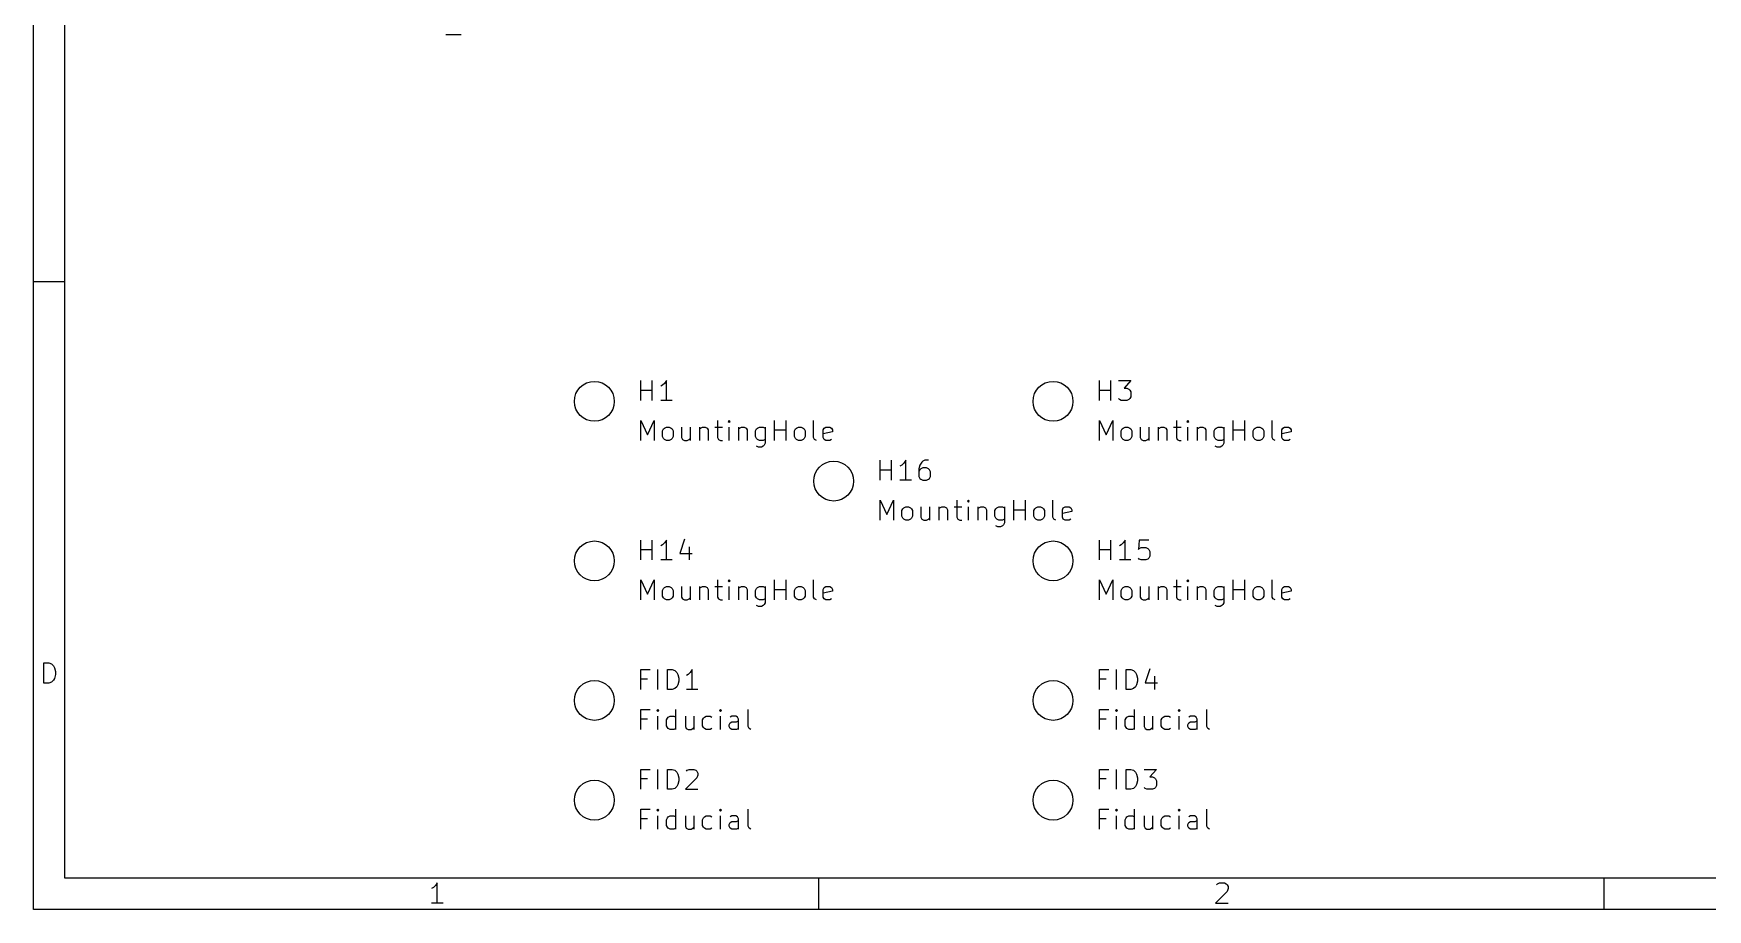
# Model space of a CAD drawing. Header units: millimetres. Extents: x 10 to 287, y -200 to -10.
# Drawn here: x 10 to 116.6, y -200 to -144.2 of the extents above; entities that cross this region are included whole.
import ezdxf

# ---------------------------------------------------------------- set-up
doc = ezdxf.new("R2010")
doc.units = ezdxf.units.MM
for name, color, linetype in [('GREENSIXTYFIVE', 129, 'CONTINUOUS'), ('RED', 14, 'CONTINUOUS'), ('YELLOWTHREE', 44, 'CONTINUOUS')]:
    doc.layers.add(name, color=color, linetype=linetype)

msp = doc.modelspace()

# ---------------------------------------------------------------- linework, layer by layer
at = {"layer": 'GREENSIXTYFIVE', "linetype": 'CONTINUOUS'}
for p, q in [((48.6735, -167.5842), (48.6735, -166.3142)), ((48.6735, -166.919), (49.3992, -166.919)), ((49.3992, -167.5842), (49.3992, -166.3142)), ((50.0645, -166.6166), (49.9436, -166.6771)), ((50.1855, -166.4957), (50.0645, -166.6166)), ((50.3064, -166.3142), (50.1855, -166.4957)), ((50.3064, -167.5842), (50.3064, -166.3142)), ((77.8835, -167.5842), (77.8835, -166.3142)), ((77.8835, -166.919), (78.6092, -166.919)), ((78.6092, -167.5842), (78.6092, -166.3142)), ((79.0931, -166.3142), (79.8793, -166.3142)), ((79.8793, -166.3142), (79.4559, -166.798)), ((79.4559, -166.798), (79.6374, -166.798)), ((79.6374, -166.798), (79.7583, -166.8585)), ((79.7583, -166.8585), (79.8188, -166.919)), ((79.8188, -166.919), (79.8793, -167.0399)), ((79.8793, -167.3423), (79.8188, -167.4633)), ((79.8793, -167.0399), (79.8793, -167.3423)), ((50.6693, -167.5842), (49.9436, -167.5842)), ((79.1536, -167.5238), (79.0931, -167.4633)), ((79.2745, -167.5842), (79.1536, -167.5238)), ((79.6374, -167.5842), (79.2745, -167.5842)), ((79.7583, -167.5238), (79.6374, -167.5842)), ((79.8188, -167.4633), (79.7583, -167.5238)), ((48.6735, -170.1242), (48.6735, -168.8542)), ((48.6735, -168.8542), (49.0969, -169.7614)), ((49.0969, -169.7614), (49.5202, -168.8542)), ((49.5202, -168.8542), (49.5202, -170.1242)), ((50.0645, -169.5195), (50.1249, -169.3985)), ((50.1249, -169.3985), (50.1854, -169.338)), ((50.1854, -169.338), (50.3064, -169.2776)), ((50.3064, -169.2776), (50.4878, -169.2776)), ((50.4878, -169.2776), (50.6087, -169.338)), ((50.6087, -169.338), (50.6692, -169.3985)), ((50.6692, -169.3985), (50.7297, -169.5195)), ((51.2739, -169.2776), (51.2739, -169.9428)), ((51.8182, -169.2776), (51.8182, -170.1242)), ((52.4229, -169.2776), (52.4229, -170.1242)), ((52.4229, -169.3985), (52.4834, -169.338)), ((52.4834, -169.338), (52.6044, -169.2776)), ((52.6044, -169.2776), (52.7858, -169.2776)), ((52.7858, -169.2776), (52.9067, -169.338)), ((52.9067, -169.338), (52.9672, -169.459)), ((52.9672, -169.459), (52.9672, -170.1242)), ((53.3905, -169.2776), (53.8743, -169.2776)), ((53.5719, -168.8542), (53.5719, -169.9428)), ((54.2976, -168.8542), (54.2372, -168.9147)), ((54.2372, -168.9147), (54.2976, -168.9752)), ((54.3581, -168.9147), (54.2976, -168.8542)), ((54.2976, -168.8542), (54.2976, -168.9752)), ((54.2976, -168.9752), (54.3581, -168.9147)), ((54.2976, -170.1242), (54.2976, -169.2776)), ((54.9024, -169.2776), (54.9024, -170.1242)), ((54.9024, -169.3985), (54.9629, -169.338)), ((54.9629, -169.338), (55.0839, -169.2776)), ((55.0839, -169.2776), (55.2653, -169.2776)), ((55.2653, -169.2776), (55.3862, -169.338)), ((55.3862, -169.338), (55.4467, -169.459)), ((55.4467, -169.459), (55.4467, -170.1242)), ((55.991, -169.5195), (56.0514, -169.3985)), ((56.0514, -169.3985), (56.1119, -169.338)), ((56.1119, -169.338), (56.2329, -169.2776)), ((56.2329, -169.2776), (56.4748, -169.2776)), ((56.4748, -169.2776), (56.5957, -169.338)), ((56.5957, -169.2776), (56.5957, -170.3057)), ((57.2004, -170.1242), (57.2004, -168.8542)), ((57.2004, -169.459), (57.9261, -169.459)), ((57.9261, -170.1242), (57.9261, -168.8542)), ((58.4705, -169.5195), (58.5309, -169.3985)), ((58.5309, -169.3985), (58.5914, -169.338)), ((58.5914, -169.338), (58.7124, -169.2776)), ((58.7124, -169.2776), (58.8938, -169.2776)), ((58.8938, -169.2776), (59.0147, -169.338)), ((59.0147, -169.338), (59.0752, -169.3985)), ((59.0752, -169.3985), (59.1357, -169.5195)), ((59.6799, -169.9428), (59.6799, -168.8542)), ((60.2847, -169.459), (60.3451, -169.338)), ((60.2847, -169.9428), (60.2847, -169.459)), ((60.3451, -169.338), (60.4661, -169.2776)), ((60.4661, -169.2776), (60.708, -169.2776)), ((60.708, -169.2776), (60.8289, -169.338)), ((60.8289, -169.338), (60.8894, -169.459)), ((60.8894, -169.459), (60.8894, -169.5799)), ((77.8835, -170.1242), (77.8835, -168.8542)), ((77.8835, -168.8542), (78.3069, -169.7614)), ((78.3069, -169.7614), (78.7302, -168.8542)), ((78.7302, -168.8542), (78.7302, -170.1242)), ((79.2745, -169.5195), (79.3349, -169.3985)), ((79.3349, -169.3985), (79.3954, -169.338)), ((79.3954, -169.338), (79.5164, -169.2776)), ((79.5164, -169.2776), (79.6978, -169.2776)), ((79.6978, -169.2776), (79.8187, -169.338)), ((79.8187, -169.338), (79.8792, -169.3985)), ((79.8792, -169.3985), (79.9397, -169.5195)), ((80.4839, -169.2776), (80.4839, -169.9428)), ((81.0282, -169.2776), (81.0282, -170.1242)), ((81.6329, -169.2776), (81.6329, -170.1242)), ((81.6329, -169.3985), (81.6934, -169.338)), ((81.6934, -169.338), (81.8144, -169.2776)), ((81.8144, -169.2776), (81.9958, -169.2776)), ((81.9958, -169.2776), (82.1167, -169.338)), ((82.1167, -169.338), (82.1772, -169.459)), ((82.1772, -169.459), (82.1772, -170.1242)), ((82.6005, -169.2776), (83.0843, -169.2776)), ((82.7819, -168.8542), (82.7819, -169.9428)), ((83.5076, -168.8542), (83.4472, -168.9147)), ((83.4472, -168.9147), (83.5076, -168.9752)), ((83.5681, -168.9147), (83.5076, -168.8542)), ((83.5076, -168.8542), (83.5076, -168.9752)), ((83.5076, -168.9752), (83.5681, -168.9147)), ((83.5076, -170.1242), (83.5076, -169.2776)), ((84.1124, -169.2776), (84.1124, -170.1242)), ((84.1124, -169.3985), (84.1729, -169.338)), ((84.1729, -169.338), (84.2939, -169.2776)), ((84.2939, -169.2776), (84.4753, -169.2776)), ((84.4753, -169.2776), (84.5962, -169.338)), ((84.5962, -169.338), (84.6567, -169.459)), ((84.6567, -169.459), (84.6567, -170.1242)), ((85.201, -169.5195), (85.2614, -169.3985)), ((85.2614, -169.3985), (85.3219, -169.338)), ((85.3219, -169.338), (85.4429, -169.2776)), ((85.4429, -169.2776), (85.6848, -169.2776)), ((85.6848, -169.2776), (85.8057, -169.338)), ((85.8057, -169.2776), (85.8057, -170.3057)), ((86.4104, -170.1242), (86.4104, -168.8542)), ((86.4104, -169.459), (87.1361, -169.459)), ((87.1361, -170.1242), (87.1361, -168.8542)), ((87.6805, -169.5195), (87.7409, -169.3985)), ((87.7409, -169.3985), (87.8014, -169.338)), ((87.8014, -169.338), (87.9224, -169.2776)), ((87.9224, -169.2776), (88.1038, -169.2776)), ((88.1038, -169.2776), (88.2247, -169.338)), ((88.2247, -169.338), (88.2852, -169.3985)), ((88.2852, -169.3985), (88.3457, -169.5195)), ((88.8899, -169.9428), (88.8899, -168.8542)), ((89.4947, -169.459), (89.5551, -169.338)), ((89.4947, -169.9428), (89.4947, -169.459)), ((89.5551, -169.338), (89.6761, -169.2776)), ((89.6761, -169.2776), (89.918, -169.2776)), ((89.918, -169.2776), (90.0389, -169.338)), ((90.0389, -169.338), (90.0994, -169.459)), ((90.0994, -169.459), (90.0994, -169.5799)), ((50.0645, -169.8823), (50.0645, -169.5195)), ((50.1249, -170.0033), (50.0645, -169.8823)), ((50.1854, -170.0638), (50.1249, -170.0033)), ((50.3064, -170.1242), (50.1854, -170.0638)), ((50.4878, -170.1242), (50.3064, -170.1242)), ((50.6087, -170.0638), (50.4878, -170.1242)), ((50.6692, -170.0033), (50.6087, -170.0638)), ((50.7297, -169.8823), (50.6692, -170.0033)), ((50.7297, -169.5195), (50.7297, -169.8823)), ((51.2739, -169.9428), (51.3344, -170.0638)), ((51.3344, -170.0638), (51.4554, -170.1242)), ((51.4554, -170.1242), (51.6368, -170.1242)), ((51.6368, -170.1242), (51.7577, -170.0638)), ((51.7577, -170.0638), (51.8182, -170.0033)), ((53.5719, -169.9428), (53.6324, -170.0638)), ((53.6324, -170.0638), (53.7534, -170.1242)), ((53.7534, -170.1242), (53.8743, -170.1242)), ((55.991, -169.8823), (55.991, -169.5195)), ((56.0514, -170.0033), (55.991, -169.8823)), ((56.1119, -170.0638), (56.0514, -170.0033)), ((56.1724, -170.5476), (56.0514, -170.4871)), ((56.2329, -170.1242), (56.1119, -170.0638)), ((56.3538, -170.5476), (56.1724, -170.5476)), ((56.4748, -170.1242), (56.2329, -170.1242)), ((56.4748, -170.4871), (56.3538, -170.5476)), ((56.5957, -170.0638), (56.4748, -170.1242)), ((56.5352, -170.4266), (56.4748, -170.4871)), ((56.5957, -170.3057), (56.5352, -170.4266)), ((58.4705, -169.8823), (58.4705, -169.5195)), ((58.5309, -170.0033), (58.4705, -169.8823)), ((58.5914, -170.0638), (58.5309, -170.0033)), ((58.7124, -170.1242), (58.5914, -170.0638)), ((58.8938, -170.1242), (58.7124, -170.1242)), ((59.0147, -170.0638), (58.8938, -170.1242)), ((59.0752, -170.0033), (59.0147, -170.0638)), ((59.1357, -169.8823), (59.0752, -170.0033)), ((59.1357, -169.5195), (59.1357, -169.8823)), ((59.7404, -170.0638), (59.6799, -169.9428)), ((59.8614, -170.1242), (59.7404, -170.0638)), ((60.8894, -169.5799), (60.2847, -169.7009)), ((60.3451, -170.0638), (60.2847, -169.9428)), ((60.4661, -170.1242), (60.3451, -170.0638)), ((60.708, -170.1242), (60.4661, -170.1242)), ((60.8289, -170.0638), (60.708, -170.1242)), ((79.2745, -169.8823), (79.2745, -169.5195)), ((79.3349, -170.0033), (79.2745, -169.8823)), ((79.3954, -170.0638), (79.3349, -170.0033)), ((79.5164, -170.1242), (79.3954, -170.0638)), ((79.6978, -170.1242), (79.5164, -170.1242)), ((79.8187, -170.0638), (79.6978, -170.1242)), ((79.8792, -170.0033), (79.8187, -170.0638)), ((79.9397, -169.8823), (79.8792, -170.0033)), ((79.9397, -169.5195), (79.9397, -169.8823)), ((80.4839, -169.9428), (80.5444, -170.0638)), ((80.5444, -170.0638), (80.6654, -170.1242)), ((80.6654, -170.1242), (80.8468, -170.1242)), ((80.8468, -170.1242), (80.9677, -170.0638)), ((80.9677, -170.0638), (81.0282, -170.0033)), ((82.7819, -169.9428), (82.8424, -170.0638)), ((82.8424, -170.0638), (82.9634, -170.1242)), ((82.9634, -170.1242), (83.0843, -170.1242)), ((85.201, -169.8823), (85.201, -169.5195)), ((85.2614, -170.0033), (85.201, -169.8823)), ((85.3219, -170.0638), (85.2614, -170.0033)), ((85.3824, -170.5476), (85.2614, -170.4871)), ((85.4429, -170.1242), (85.3219, -170.0638)), ((85.5638, -170.5476), (85.3824, -170.5476)), ((85.6848, -170.1242), (85.4429, -170.1242)), ((85.6848, -170.4871), (85.5638, -170.5476)), ((85.8057, -170.0638), (85.6848, -170.1242)), ((85.7452, -170.4266), (85.6848, -170.4871)), ((85.8057, -170.3057), (85.7452, -170.4266)), ((87.6805, -169.8823), (87.6805, -169.5195)), ((87.7409, -170.0033), (87.6805, -169.8823)), ((87.8014, -170.0638), (87.7409, -170.0033)), ((87.9224, -170.1242), (87.8014, -170.0638)), ((88.1038, -170.1242), (87.9224, -170.1242)), ((88.2247, -170.0638), (88.1038, -170.1242)), ((88.2852, -170.0033), (88.2247, -170.0638)), ((88.3457, -169.8823), (88.2852, -170.0033)), ((88.3457, -169.5195), (88.3457, -169.8823)), ((88.9504, -170.0638), (88.8899, -169.9428)), ((89.0714, -170.1242), (88.9504, -170.0638)), ((90.0994, -169.5799), (89.4947, -169.7009)), ((89.5551, -170.0638), (89.4947, -169.9428)), ((89.6761, -170.1242), (89.5551, -170.0638)), ((89.918, -170.1242), (89.6761, -170.1242)), ((90.0389, -170.0638), (89.918, -170.1242)), ((63.9135, -172.6642), (63.9135, -171.3942)), ((64.6392, -172.6642), (64.6392, -171.3942)), ((65.4255, -171.5757), (65.3045, -171.6966)), ((65.5464, -171.3942), (65.4255, -171.5757)), ((65.5464, -172.6642), (65.5464, -171.3942)), ((66.5745, -171.5152), (66.4535, -171.6966)), ((66.635, -171.4547), (66.5745, -171.5152)), ((66.7559, -171.3942), (66.635, -171.4547)), ((66.9978, -171.3942), (66.7559, -171.3942)), ((63.9135, -171.999), (64.6392, -171.999)), ((65.3045, -171.6966), (65.1836, -171.7571)), ((65.9093, -172.6642), (65.1836, -172.6642)), ((66.4535, -171.6966), (66.3931, -171.9385)), ((66.3931, -171.9385), (66.3931, -172.4223)), ((66.4535, -171.999), (66.3931, -172.1199)), ((66.3931, -172.4223), (66.4535, -172.5433)), ((66.514, -171.9385), (66.4535, -171.999)), ((66.4535, -172.5433), (66.514, -172.6038)), ((66.635, -171.878), (66.514, -171.9385)), ((66.514, -172.6038), (66.635, -172.6642)), ((66.8769, -171.878), (66.635, -171.878)), ((66.635, -172.6642), (66.8769, -172.6642)), ((66.9978, -171.9385), (66.8769, -171.878)), ((66.8769, -172.6642), (66.9978, -172.6038)), ((67.0583, -171.999), (66.9978, -171.9385)), ((66.9978, -172.6038), (67.0583, -172.5433)), ((67.1188, -172.1199), (67.0583, -171.999)), ((67.0583, -172.5433), (67.1188, -172.4223)), ((67.1188, -172.4223), (67.1188, -172.1199)), ((63.9135, -175.2042), (63.9135, -173.9342)), ((63.9135, -173.9342), (64.3369, -174.8414)), ((64.3369, -174.8414), (64.7602, -173.9342)), ((64.7602, -173.9342), (64.7602, -175.2042)), ((65.3045, -174.5995), (65.3649, -174.4785)), ((65.3045, -174.9623), (65.3045, -174.5995)), ((65.3649, -174.4785), (65.4254, -174.418)), ((65.4254, -174.418), (65.5464, -174.3576)), ((65.5464, -174.3576), (65.7278, -174.3576)), ((65.7278, -174.3576), (65.8487, -174.418)), ((65.8487, -174.418), (65.9092, -174.4785)), ((65.9092, -174.4785), (65.9697, -174.5995)), ((65.9697, -174.5995), (65.9697, -174.9623)), ((66.5139, -174.3576), (66.5139, -175.0228)), ((67.0582, -174.3576), (67.0582, -175.2042)), ((67.6629, -174.3576), (67.6629, -175.2042)), ((67.6629, -174.4785), (67.7234, -174.418)), ((67.7234, -174.418), (67.8444, -174.3576)), ((67.8444, -174.3576), (68.0258, -174.3576)), ((68.0258, -174.3576), (68.1467, -174.418)), ((68.1467, -174.418), (68.2072, -174.539)), ((68.2072, -174.539), (68.2072, -175.2042)), ((68.6305, -174.3576), (69.1143, -174.3576)), ((68.8119, -173.9342), (68.8119, -175.0228)), ((69.5376, -173.9342), (69.4772, -173.9947)), ((69.4772, -173.9947), (69.5376, -174.0552)), ((69.5981, -173.9947), (69.5376, -173.9342)), ((69.5376, -173.9342), (69.5376, -174.0552)), ((69.5376, -174.0552), (69.5981, -173.9947)), ((69.5376, -175.2042), (69.5376, -174.3576)), ((70.1424, -174.3576), (70.1424, -175.2042)), ((70.1424, -174.4785), (70.2029, -174.418)), ((70.2029, -174.418), (70.3239, -174.3576)), ((70.3239, -174.3576), (70.5053, -174.3576)), ((70.5053, -174.3576), (70.6262, -174.418)), ((70.6262, -174.418), (70.6867, -174.539)), ((70.6867, -174.539), (70.6867, -175.2042)), ((71.231, -174.5995), (71.2914, -174.4785)), ((71.231, -174.9623), (71.231, -174.5995)), ((71.2914, -174.4785), (71.3519, -174.418)), ((71.3519, -174.418), (71.4729, -174.3576)), ((71.4729, -174.3576), (71.7148, -174.3576)), ((71.7148, -174.3576), (71.8357, -174.418)), ((71.8357, -174.3576), (71.8357, -175.3857)), ((72.4404, -175.2042), (72.4404, -173.9342)), ((72.4404, -174.539), (73.1661, -174.539)), ((73.1661, -175.2042), (73.1661, -173.9342)), ((73.7105, -174.5995), (73.7709, -174.4785)), ((73.7105, -174.9623), (73.7105, -174.5995)), ((73.7709, -174.4785), (73.8314, -174.418)), ((73.8314, -174.418), (73.9524, -174.3576)), ((73.9524, -174.3576), (74.1338, -174.3576)), ((74.1338, -174.3576), (74.2547, -174.418)), ((74.2547, -174.418), (74.3152, -174.4785)), ((74.3152, -174.4785), (74.3757, -174.5995)), ((74.3757, -174.5995), (74.3757, -174.9623)), ((74.9199, -175.0228), (74.9199, -173.9342)), ((75.5247, -174.539), (75.5851, -174.418)), ((75.5247, -175.0228), (75.5247, -174.539)), ((76.1294, -174.6599), (75.5247, -174.7809)), ((75.5851, -174.418), (75.7061, -174.3576)), ((75.7061, -174.3576), (75.948, -174.3576)), ((75.948, -174.3576), (76.0689, -174.418)), ((76.0689, -174.418), (76.1294, -174.539)), ((76.1294, -174.539), (76.1294, -174.6599)), ((65.3649, -175.0833), (65.3045, -174.9623)), ((65.4254, -175.1438), (65.3649, -175.0833)), ((65.5464, -175.2042), (65.4254, -175.1438)), ((65.7278, -175.2042), (65.5464, -175.2042)), ((65.8487, -175.1438), (65.7278, -175.2042)), ((65.9092, -175.0833), (65.8487, -175.1438)), ((65.9697, -174.9623), (65.9092, -175.0833)), ((66.5139, -175.0228), (66.5744, -175.1438)), ((66.5744, -175.1438), (66.6954, -175.2042)), ((66.6954, -175.2042), (66.8768, -175.2042)), ((66.8768, -175.2042), (66.9977, -175.1438)), ((66.9977, -175.1438), (67.0582, -175.0833)), ((68.8119, -175.0228), (68.8724, -175.1438)), ((68.8724, -175.1438), (68.9934, -175.2042)), ((68.9934, -175.2042), (69.1143, -175.2042)), ((71.2914, -175.0833), (71.231, -174.9623)), ((71.3519, -175.1438), (71.2914, -175.0833)), ((71.4124, -175.6276), (71.2914, -175.5671)), ((71.4729, -175.2042), (71.3519, -175.1438)), ((71.5938, -175.6276), (71.4124, -175.6276)), ((71.7148, -175.2042), (71.4729, -175.2042)), ((71.7148, -175.5671), (71.5938, -175.6276)), ((71.8357, -175.1438), (71.7148, -175.2042)), ((71.7752, -175.5066), (71.7148, -175.5671)), ((71.8357, -175.3857), (71.7752, -175.5066)), ((73.7709, -175.0833), (73.7105, -174.9623)), ((73.8314, -175.1438), (73.7709, -175.0833)), ((73.9524, -175.2042), (73.8314, -175.1438)), ((74.1338, -175.2042), (73.9524, -175.2042)), ((74.2547, -175.1438), (74.1338, -175.2042)), ((74.3152, -175.0833), (74.2547, -175.1438)), ((74.3757, -174.9623), (74.3152, -175.0833)), ((74.9804, -175.1438), (74.9199, -175.0228)), ((75.1014, -175.2042), (74.9804, -175.1438)), ((75.5851, -175.1438), (75.5247, -175.0228)), ((75.7061, -175.2042), (75.5851, -175.1438)), ((75.948, -175.2042), (75.7061, -175.2042)), ((76.0689, -175.1438), (75.948, -175.2042)), ((48.6735, -177.7442), (48.6735, -176.4742)), ((49.3992, -177.7442), (49.3992, -176.4742)), ((50.0645, -176.7766), (49.9436, -176.8371)), ((50.1855, -176.6557), (50.0645, -176.7766)), ((50.3064, -176.4742), (50.1855, -176.6557)), ((50.3064, -177.7442), (50.3064, -176.4742)), ((51.4554, -176.4138), (51.1531, -177.3209)), ((51.7578, -176.8976), (51.7578, -177.7442)), ((77.8835, -177.7442), (77.8835, -176.4742)), ((78.6092, -177.7442), (78.6092, -176.4742)), ((79.2745, -176.7766), (79.1536, -176.8371)), ((79.3955, -176.6557), (79.2745, -176.7766)), ((79.5164, -176.4742), (79.3955, -176.6557)), ((79.5164, -177.7442), (79.5164, -176.4742)), ((80.4235, -176.4742), (80.3631, -177.079)), ((81.0283, -176.4742), (80.4235, -176.4742)), ((80.4235, -177.0185), (80.5445, -176.958)), ((80.5445, -176.958), (80.8469, -176.958)), ((80.8469, -176.958), (80.9678, -177.0185)), ((48.6735, -177.079), (49.3992, -177.079)), ((50.6693, -177.7442), (49.9436, -177.7442)), ((51.1531, -177.3209), (51.9392, -177.3209)), ((77.8835, -177.079), (78.6092, -177.079)), ((79.8793, -177.7442), (79.1536, -177.7442)), ((80.3631, -177.079), (80.4235, -177.0185)), ((80.4235, -177.6838), (80.3631, -177.6233)), ((80.5445, -177.7442), (80.4235, -177.6838)), ((80.8469, -177.7442), (80.5445, -177.7442)), ((80.9678, -177.6838), (80.8469, -177.7442)), ((80.9678, -177.0185), (81.0283, -177.079)), ((81.0283, -177.6233), (80.9678, -177.6838)), ((81.0283, -177.079), (81.0888, -177.1999)), ((81.0888, -177.5023), (81.0283, -177.6233)), ((81.0888, -177.1999), (81.0888, -177.5023)), ((48.6735, -180.2842), (48.6735, -179.0142)), ((48.6735, -179.0142), (49.0969, -179.9214)), ((49.0969, -179.9214), (49.5202, -179.0142)), ((49.5202, -179.0142), (49.5202, -180.2842)), ((53.5719, -179.0142), (53.5719, -180.1028)), ((54.2976, -179.0142), (54.2372, -179.0747)), ((54.2372, -179.0747), (54.2976, -179.1352)), ((54.3581, -179.0747), (54.2976, -179.0142)), ((54.2976, -179.0142), (54.2976, -179.1352)), ((54.2976, -179.1352), (54.3581, -179.0747)), ((57.2004, -180.2842), (57.2004, -179.0142)), ((57.9261, -180.2842), (57.9261, -179.0142)), ((59.6799, -180.1028), (59.6799, -179.0142)), ((77.8835, -180.2842), (77.8835, -179.0142)), ((77.8835, -179.0142), (78.3069, -179.9214)), ((78.3069, -179.9214), (78.7302, -179.0142)), ((78.7302, -179.0142), (78.7302, -180.2842)), ((82.7819, -179.0142), (82.7819, -180.1028)), ((83.5076, -179.0142), (83.4472, -179.0747)), ((83.4472, -179.0747), (83.5076, -179.1352)), ((83.5681, -179.0747), (83.5076, -179.0142)), ((83.5076, -179.0142), (83.5076, -179.1352)), ((83.5076, -179.1352), (83.5681, -179.0747)), ((86.4104, -180.2842), (86.4104, -179.0142)), ((87.1361, -180.2842), (87.1361, -179.0142)), ((88.8899, -180.1028), (88.8899, -179.0142)), ((50.0645, -179.6795), (50.1249, -179.5585)), ((50.0645, -180.0423), (50.0645, -179.6795)), ((50.1249, -180.1633), (50.0645, -180.0423)), ((50.1249, -179.5585), (50.1854, -179.498)), ((50.1854, -180.2238), (50.1249, -180.1633)), ((50.1854, -179.498), (50.3064, -179.4376)), ((50.3064, -179.4376), (50.4878, -179.4376)), ((50.4878, -179.4376), (50.6087, -179.498)), ((50.6087, -179.498), (50.6692, -179.5585)), ((50.6692, -180.1633), (50.6087, -180.2238)), ((50.6692, -179.5585), (50.7297, -179.6795)), ((50.7297, -180.0423), (50.6692, -180.1633)), ((50.7297, -179.6795), (50.7297, -180.0423)), ((51.2739, -179.4376), (51.2739, -180.1028)), ((51.2739, -180.1028), (51.3344, -180.2238)), ((51.7577, -180.2238), (51.8182, -180.1633)), ((51.8182, -179.4376), (51.8182, -180.2842)), ((52.4229, -179.4376), (52.4229, -180.2842)), ((52.4229, -179.5585), (52.4834, -179.498)), ((52.4834, -179.498), (52.6044, -179.4376)), ((52.6044, -179.4376), (52.7858, -179.4376)), ((52.7858, -179.4376), (52.9067, -179.498)), ((52.9067, -179.498), (52.9672, -179.619)), ((52.9672, -179.619), (52.9672, -180.2842)), ((53.3905, -179.4376), (53.8743, -179.4376)), ((53.5719, -180.1028), (53.6324, -180.2238)), ((54.2976, -180.2842), (54.2976, -179.4376)), ((54.9024, -179.4376), (54.9024, -180.2842)), ((54.9024, -179.5585), (54.9629, -179.498)), ((54.9629, -179.498), (55.0839, -179.4376)), ((55.0839, -179.4376), (55.2653, -179.4376)), ((55.2653, -179.4376), (55.3862, -179.498)), ((55.3862, -179.498), (55.4467, -179.619)), ((55.4467, -179.619), (55.4467, -180.2842)), ((55.991, -179.6795), (56.0514, -179.5585)), ((55.991, -180.0423), (55.991, -179.6795)), ((56.0514, -180.1633), (55.991, -180.0423)), ((56.0514, -179.5585), (56.1119, -179.498)), ((56.1119, -180.2238), (56.0514, -180.1633)), ((56.1119, -179.498), (56.2329, -179.4376)), ((56.2329, -179.4376), (56.4748, -179.4376)), ((56.4748, -179.4376), (56.5957, -179.498)), ((56.5957, -179.4376), (56.5957, -180.4657)), ((57.2004, -179.619), (57.9261, -179.619)), ((58.4705, -179.6795), (58.5309, -179.5585)), ((58.4705, -180.0423), (58.4705, -179.6795)), ((58.5309, -180.1633), (58.4705, -180.0423)), ((58.5309, -179.5585), (58.5914, -179.498)), ((58.5914, -180.2238), (58.5309, -180.1633)), ((58.5914, -179.498), (58.7124, -179.4376)), ((58.7124, -179.4376), (58.8938, -179.4376)), ((58.8938, -179.4376), (59.0147, -179.498)), ((59.0147, -179.498), (59.0752, -179.5585)), ((59.0752, -180.1633), (59.0147, -180.2238)), ((59.0752, -179.5585), (59.1357, -179.6795)), ((59.1357, -180.0423), (59.0752, -180.1633)), ((59.1357, -179.6795), (59.1357, -180.0423)), ((59.7404, -180.2238), (59.6799, -180.1028)), ((60.2847, -179.619), (60.3451, -179.498)), ((60.2847, -180.1028), (60.2847, -179.619)), ((60.8894, -179.7399), (60.2847, -179.8609)), ((60.3451, -180.2238), (60.2847, -180.1028)), ((60.3451, -179.498), (60.4661, -179.4376)), ((60.4661, -179.4376), (60.708, -179.4376)), ((60.708, -179.4376), (60.8289, -179.498)), ((60.8289, -179.498), (60.8894, -179.619)), ((60.8894, -179.619), (60.8894, -179.7399)), ((79.2745, -179.6795), (79.3349, -179.5585)), ((79.2745, -180.0423), (79.2745, -179.6795)), ((79.3349, -180.1633), (79.2745, -180.0423)), ((79.3349, -179.5585), (79.3954, -179.498)), ((79.3954, -180.2238), (79.3349, -180.1633)), ((79.3954, -179.498), (79.5164, -179.4376)), ((79.5164, -179.4376), (79.6978, -179.4376)), ((79.6978, -179.4376), (79.8187, -179.498)), ((79.8187, -179.498), (79.8792, -179.5585)), ((79.8792, -180.1633), (79.8187, -180.2238)), ((79.8792, -179.5585), (79.9397, -179.6795)), ((79.9397, -180.0423), (79.8792, -180.1633)), ((79.9397, -179.6795), (79.9397, -180.0423)), ((80.4839, -179.4376), (80.4839, -180.1028)), ((80.4839, -180.1028), (80.5444, -180.2238)), ((80.9677, -180.2238), (81.0282, -180.1633)), ((81.0282, -179.4376), (81.0282, -180.2842)), ((81.6329, -179.4376), (81.6329, -180.2842)), ((81.6329, -179.5585), (81.6934, -179.498)), ((81.6934, -179.498), (81.8144, -179.4376)), ((81.8144, -179.4376), (81.9958, -179.4376)), ((81.9958, -179.4376), (82.1167, -179.498)), ((82.1167, -179.498), (82.1772, -179.619)), ((82.1772, -179.619), (82.1772, -180.2842)), ((82.6005, -179.4376), (83.0843, -179.4376)), ((82.7819, -180.1028), (82.8424, -180.2238)), ((83.5076, -180.2842), (83.5076, -179.4376)), ((84.1124, -179.4376), (84.1124, -180.2842)), ((84.1124, -179.5585), (84.1729, -179.498)), ((84.1729, -179.498), (84.2939, -179.4376)), ((84.2939, -179.4376), (84.4753, -179.4376)), ((84.4753, -179.4376), (84.5962, -179.498)), ((84.5962, -179.498), (84.6567, -179.619)), ((84.6567, -179.619), (84.6567, -180.2842)), ((85.201, -179.6795), (85.2614, -179.5585)), ((85.201, -180.0423), (85.201, -179.6795)), ((85.2614, -180.1633), (85.201, -180.0423)), ((85.2614, -179.5585), (85.3219, -179.498)), ((85.3219, -180.2238), (85.2614, -180.1633)), ((85.3219, -179.498), (85.4429, -179.4376)), ((85.4429, -179.4376), (85.6848, -179.4376)), ((85.6848, -179.4376), (85.8057, -179.498)), ((85.8057, -179.4376), (85.8057, -180.4657)), ((86.4104, -179.619), (87.1361, -179.619)), ((87.6805, -179.6795), (87.7409, -179.5585)), ((87.6805, -180.0423), (87.6805, -179.6795)), ((87.7409, -180.1633), (87.6805, -180.0423)), ((87.7409, -179.5585), (87.8014, -179.498)), ((87.8014, -180.2238), (87.7409, -180.1633)), ((87.8014, -179.498), (87.9224, -179.4376)), ((87.9224, -179.4376), (88.1038, -179.4376)), ((88.1038, -179.4376), (88.2247, -179.498)), ((88.2247, -179.498), (88.2852, -179.5585)), ((88.2852, -180.1633), (88.2247, -180.2238)), ((88.2852, -179.5585), (88.3457, -179.6795)), ((88.3457, -180.0423), (88.2852, -180.1633)), ((88.3457, -179.6795), (88.3457, -180.0423)), ((88.9504, -180.2238), (88.8899, -180.1028)), ((89.4947, -179.619), (89.5551, -179.498)), ((89.4947, -180.1028), (89.4947, -179.619)), ((90.0994, -179.7399), (89.4947, -179.8609)), ((89.5551, -180.2238), (89.4947, -180.1028)), ((89.5551, -179.498), (89.6761, -179.4376)), ((89.6761, -179.4376), (89.918, -179.4376)), ((89.918, -179.4376), (90.0389, -179.498)), ((90.0389, -179.498), (90.0994, -179.619)), ((90.0994, -179.619), (90.0994, -179.7399)), ((50.3064, -180.2842), (50.1854, -180.2238)), ((50.4878, -180.2842), (50.3064, -180.2842)), ((50.6087, -180.2238), (50.4878, -180.2842)), ((51.3344, -180.2238), (51.4554, -180.2842)), ((51.4554, -180.2842), (51.6368, -180.2842)), ((51.6368, -180.2842), (51.7577, -180.2238)), ((53.6324, -180.2238), (53.7534, -180.2842)), ((53.7534, -180.2842), (53.8743, -180.2842)), ((56.1724, -180.7076), (56.0514, -180.6471)), ((56.2329, -180.2842), (56.1119, -180.2238)), ((56.3538, -180.7076), (56.1724, -180.7076)), ((56.4748, -180.2842), (56.2329, -180.2842)), ((56.4748, -180.6471), (56.3538, -180.7076)), ((56.5957, -180.2238), (56.4748, -180.2842)), ((56.5352, -180.5866), (56.4748, -180.6471)), ((56.5957, -180.4657), (56.5352, -180.5866)), ((58.7124, -180.2842), (58.5914, -180.2238)), ((58.8938, -180.2842), (58.7124, -180.2842)), ((59.0147, -180.2238), (58.8938, -180.2842)), ((59.8614, -180.2842), (59.7404, -180.2238)), ((60.4661, -180.2842), (60.3451, -180.2238)), ((60.708, -180.2842), (60.4661, -180.2842)), ((60.8289, -180.2238), (60.708, -180.2842)), ((79.5164, -180.2842), (79.3954, -180.2238)), ((79.6978, -180.2842), (79.5164, -180.2842)), ((79.8187, -180.2238), (79.6978, -180.2842)), ((80.5444, -180.2238), (80.6654, -180.2842)), ((80.6654, -180.2842), (80.8468, -180.2842)), ((80.8468, -180.2842), (80.9677, -180.2238)), ((82.8424, -180.2238), (82.9634, -180.2842)), ((82.9634, -180.2842), (83.0843, -180.2842)), ((85.3824, -180.7076), (85.2614, -180.6471)), ((85.4429, -180.2842), (85.3219, -180.2238)), ((85.5638, -180.7076), (85.3824, -180.7076)), ((85.6848, -180.2842), (85.4429, -180.2842)), ((85.6848, -180.6471), (85.5638, -180.7076)), ((85.8057, -180.2238), (85.6848, -180.2842)), ((85.7452, -180.5866), (85.6848, -180.6471)), ((85.8057, -180.4657), (85.7452, -180.5866)), ((87.9224, -180.2842), (87.8014, -180.2238)), ((88.1038, -180.2842), (87.9224, -180.2842)), ((88.2247, -180.2238), (88.1038, -180.2842)), ((89.0714, -180.2842), (88.9504, -180.2238)), ((89.6761, -180.2842), (89.5551, -180.2238)), ((89.918, -180.2842), (89.6761, -180.2842)), ((90.0389, -180.2238), (89.918, -180.2842)), ((48.6735, -185.9992), (48.6735, -184.7292)), ((48.6735, -184.7292), (49.2783, -184.7292)), ((49.0969, -185.334), (48.6735, -185.334)), ((49.7621, -185.9992), (49.7621, -184.7292)), ((50.3669, -185.9992), (50.3669, -184.7292)), ((50.3669, -184.7292), (50.6693, -184.7292)), ((50.6693, -184.7292), (50.8507, -184.7897)), ((50.8507, -184.7897), (50.9717, -184.9107)), ((50.9717, -184.9107), (51.0322, -185.0316)), ((51.0322, -185.0316), (51.0926, -185.2735)), ((51.0926, -185.4549), (51.0322, -185.6968)), ((51.0926, -185.2735), (51.0926, -185.4549)), ((51.6974, -185.0316), (51.5765, -185.0921)), ((51.8184, -184.9107), (51.6974, -185.0316)), ((51.9393, -184.7292), (51.8184, -184.9107)), ((51.9393, -185.9992), (51.9393, -184.7292)), ((77.8835, -185.9992), (77.8835, -184.7292)), ((77.8835, -184.7292), (78.4883, -184.7292)), ((78.3069, -185.334), (77.8835, -185.334)), ((78.9721, -185.9992), (78.9721, -184.7292)), ((79.5769, -185.9992), (79.5769, -184.7292)), ((79.5769, -184.7292), (79.8793, -184.7292)), ((79.8793, -184.7292), (80.0607, -184.7897)), ((80.0607, -184.7897), (80.1817, -184.9107)), ((80.1817, -184.9107), (80.2422, -185.0316)), ((80.2422, -185.0316), (80.3026, -185.2735)), ((80.3026, -185.4549), (80.2422, -185.6968)), ((80.3026, -185.2735), (80.3026, -185.4549)), ((81.0888, -184.6688), (80.7865, -185.5759)), ((81.3912, -185.1526), (81.3912, -185.9992)), ((50.6693, -185.9992), (50.3669, -185.9992)), ((50.8507, -185.9388), (50.6693, -185.9992)), ((50.9717, -185.8178), (50.8507, -185.9388)), ((51.0322, -185.6968), (50.9717, -185.8178)), ((52.3022, -185.9992), (51.5765, -185.9992)), ((79.8793, -185.9992), (79.5769, -185.9992)), ((80.0607, -185.9388), (79.8793, -185.9992)), ((80.1817, -185.8178), (80.0607, -185.9388)), ((80.2422, -185.6968), (80.1817, -185.8178)), ((80.7865, -185.5759), (81.5726, -185.5759)), ((48.6735, -188.5392), (48.6735, -187.2692)), ((48.6735, -187.2692), (49.2783, -187.2692)), ((49.7621, -187.2692), (49.7017, -187.3297)), ((49.7017, -187.3297), (49.7621, -187.3902)), ((49.8226, -187.3297), (49.7621, -187.2692)), ((49.7621, -187.2692), (49.7621, -187.3902)), ((49.7621, -187.3902), (49.8226, -187.3297)), ((50.9112, -188.5392), (50.9112, -187.2692)), ((53.7535, -187.2692), (53.6931, -187.3297)), ((53.6931, -187.3297), (53.7535, -187.3902)), ((53.814, -187.3297), (53.7535, -187.2692)), ((53.7535, -187.2692), (53.7535, -187.3902)), ((53.7535, -187.3902), (53.814, -187.3297)), ((55.5073, -188.3578), (55.5073, -187.2692)), ((77.8835, -188.5392), (77.8835, -187.2692)), ((77.8835, -187.2692), (78.4883, -187.2692)), ((78.9721, -187.2692), (78.9117, -187.3297)), ((78.9117, -187.3297), (78.9721, -187.3902)), ((79.0326, -187.3297), (78.9721, -187.2692)), ((78.9721, -187.2692), (78.9721, -187.3902)), ((78.9721, -187.3902), (79.0326, -187.3297)), ((80.1212, -188.5392), (80.1212, -187.2692)), ((82.9635, -187.2692), (82.9031, -187.3297)), ((82.9031, -187.3297), (82.9635, -187.3902)), ((83.024, -187.3297), (82.9635, -187.2692)), ((82.9635, -187.2692), (82.9635, -187.3902)), ((82.9635, -187.3902), (83.024, -187.3297)), ((84.7173, -188.3578), (84.7173, -187.2692)), ((49.0969, -187.874), (48.6735, -187.874)), ((49.7621, -188.5392), (49.7621, -187.6926)), ((50.3065, -187.9345), (50.3669, -187.8135)), ((50.3065, -188.2973), (50.3065, -187.9345)), ((50.3669, -188.4183), (50.3065, -188.2973)), ((50.3669, -187.8135), (50.4274, -187.753)), ((50.4274, -188.4788), (50.3669, -188.4183)), ((50.4274, -187.753), (50.5484, -187.6926)), ((50.5484, -188.5392), (50.4274, -188.4788)), ((50.5484, -187.6926), (50.7903, -187.6926)), ((50.7903, -188.5392), (50.5484, -188.5392)), ((50.7903, -187.6926), (50.9112, -187.753)), ((50.9112, -188.4788), (50.7903, -188.5392)), ((51.5159, -187.6926), (51.5159, -188.3578)), ((51.5159, -188.3578), (51.5764, -188.4788)), ((51.5764, -188.4788), (51.6974, -188.5392)), ((51.6974, -188.5392), (51.8788, -188.5392)), ((51.8788, -188.5392), (51.9997, -188.4788)), ((51.9997, -188.4788), (52.0602, -188.4183)), ((52.0602, -187.6926), (52.0602, -188.5392)), ((52.6045, -187.9345), (52.6649, -187.8135)), ((52.6045, -188.2973), (52.6045, -187.9345)), ((52.6649, -188.4183), (52.6045, -188.2973)), ((52.6649, -187.8135), (52.7254, -187.753)), ((52.7254, -188.4788), (52.6649, -188.4183)), ((52.7254, -187.753), (52.8464, -187.6926)), ((52.8464, -188.5392), (52.7254, -188.4788)), ((52.8464, -187.6926), (53.0883, -187.6926)), ((53.0883, -188.5392), (52.8464, -188.5392)), ((53.0883, -187.6926), (53.2092, -187.753)), ((53.2092, -188.4788), (53.0883, -188.5392)), ((53.7535, -188.5392), (53.7535, -187.6926)), ((54.2979, -188.2368), (54.3583, -188.1159)), ((54.2979, -188.3578), (54.2979, -188.2368)), ((54.3583, -188.4788), (54.2979, -188.3578)), ((54.4793, -187.6926), (54.3583, -187.753)), ((54.3583, -188.1159), (54.4793, -188.0554)), ((54.4793, -188.5392), (54.3583, -188.4788)), ((54.7212, -187.6926), (54.4793, -187.6926)), ((54.4793, -188.0554), (54.7817, -188.0554)), ((54.7817, -188.5392), (54.4793, -188.5392)), ((54.8421, -187.753), (54.7212, -187.6926)), ((54.7817, -188.0554), (54.9026, -187.9949)), ((54.9026, -188.4788), (54.7817, -188.5392)), ((54.9026, -187.874), (54.8421, -187.753)), ((54.9026, -188.5392), (54.9026, -187.874)), ((55.5678, -188.4788), (55.5073, -188.3578)), ((55.6888, -188.5392), (55.5678, -188.4788)), ((78.3069, -187.874), (77.8835, -187.874)), ((78.9721, -188.5392), (78.9721, -187.6926)), ((79.5165, -187.9345), (79.5769, -187.8135)), ((79.5165, -188.2973), (79.5165, -187.9345)), ((79.5769, -188.4183), (79.5165, -188.2973)), ((79.5769, -187.8135), (79.6374, -187.753)), ((79.6374, -188.4788), (79.5769, -188.4183)), ((79.6374, -187.753), (79.7584, -187.6926)), ((79.7584, -188.5392), (79.6374, -188.4788)), ((79.7584, -187.6926), (80.0003, -187.6926)), ((80.0003, -188.5392), (79.7584, -188.5392)), ((80.0003, -187.6926), (80.1212, -187.753)), ((80.1212, -188.4788), (80.0003, -188.5392)), ((80.7259, -187.6926), (80.7259, -188.3578)), ((80.7259, -188.3578), (80.7864, -188.4788)), ((80.7864, -188.4788), (80.9074, -188.5392)), ((80.9074, -188.5392), (81.0888, -188.5392)), ((81.0888, -188.5392), (81.2097, -188.4788)), ((81.2097, -188.4788), (81.2702, -188.4183)), ((81.2702, -187.6926), (81.2702, -188.5392)), ((81.8145, -187.9345), (81.8749, -187.8135)), ((81.8145, -188.2973), (81.8145, -187.9345)), ((81.8749, -188.4183), (81.8145, -188.2973)), ((81.8749, -187.8135), (81.9354, -187.753)), ((81.9354, -188.4788), (81.8749, -188.4183)), ((81.9354, -187.753), (82.0564, -187.6926)), ((82.0564, -188.5392), (81.9354, -188.4788)), ((82.0564, -187.6926), (82.2983, -187.6926)), ((82.2983, -188.5392), (82.0564, -188.5392)), ((82.2983, -187.6926), (82.4192, -187.753)), ((82.4192, -188.4788), (82.2983, -188.5392)), ((82.9635, -188.5392), (82.9635, -187.6926)), ((83.5079, -188.2368), (83.5683, -188.1159)), ((83.5079, -188.3578), (83.5079, -188.2368)), ((83.5683, -188.4788), (83.5079, -188.3578)), ((83.6893, -187.6926), (83.5683, -187.753)), ((83.5683, -188.1159), (83.6893, -188.0554)), ((83.6893, -188.5392), (83.5683, -188.4788)), ((83.9312, -187.6926), (83.6893, -187.6926)), ((83.6893, -188.0554), (83.9917, -188.0554)), ((83.9917, -188.5392), (83.6893, -188.5392)), ((84.0521, -187.753), (83.9312, -187.6926)), ((83.9917, -188.0554), (84.1126, -187.9949)), ((84.1126, -188.4788), (83.9917, -188.5392)), ((84.1126, -187.874), (84.0521, -187.753)), ((84.1126, -188.5392), (84.1126, -187.874)), ((84.7778, -188.4788), (84.7173, -188.3578)), ((84.8988, -188.5392), (84.7778, -188.4788)), ((48.6735, -192.3492), (48.6735, -191.0792)), ((48.6735, -191.0792), (49.2783, -191.0792)), ((49.0969, -191.684), (48.6735, -191.684)), ((49.7621, -192.3492), (49.7621, -191.0792)), ((50.3669, -192.3492), (50.3669, -191.0792)), ((50.3669, -191.0792), (50.6693, -191.0792)), ((50.6693, -191.0792), (50.8507, -191.1397)), ((50.8507, -191.1397), (50.9717, -191.2607)), ((50.9717, -191.2607), (51.0322, -191.3816)), ((51.0322, -191.3816), (51.0926, -191.6235)), ((51.0926, -191.8049), (51.0322, -192.0468)), ((51.0926, -191.6235), (51.0926, -191.8049)), ((52.2417, -191.6235), (51.516, -192.3492)), ((51.5765, -191.2002), (51.6369, -191.1397)), ((51.6369, -191.1397), (51.7579, -191.0792)), ((51.7579, -191.0792), (52.0603, -191.0792)), ((52.0603, -191.0792), (52.1812, -191.1397)), ((52.1812, -191.1397), (52.2417, -191.2002)), ((52.2417, -191.2002), (52.3022, -191.3211)), ((52.3022, -191.4421), (52.2417, -191.6235)), ((52.3022, -191.3211), (52.3022, -191.4421)), ((77.8835, -192.3492), (77.8835, -191.0792)), ((77.8835, -191.0792), (78.4883, -191.0792)), ((78.3069, -191.684), (77.8835, -191.684)), ((78.9721, -192.3492), (78.9721, -191.0792)), ((79.5769, -192.3492), (79.5769, -191.0792)), ((79.5769, -191.0792), (79.8793, -191.0792)), ((79.8793, -191.0792), (80.0607, -191.1397)), ((80.0607, -191.1397), (80.1817, -191.2607)), ((80.1817, -191.2607), (80.2422, -191.3816)), ((80.2422, -191.3816), (80.3026, -191.6235)), ((80.3026, -191.8049), (80.2422, -192.0468)), ((80.3026, -191.6235), (80.3026, -191.8049)), ((80.726, -191.0792), (81.5122, -191.0792)), ((81.5122, -191.0792), (81.0888, -191.563)), ((81.0888, -191.563), (81.2703, -191.563)), ((81.2703, -191.563), (81.3912, -191.6235)), ((81.3912, -191.6235), (81.4517, -191.684)), ((81.4517, -191.684), (81.5122, -191.8049)), ((81.5122, -191.8049), (81.5122, -192.1073)), ((50.6693, -192.3492), (50.3669, -192.3492)), ((50.8507, -192.2888), (50.6693, -192.3492)), ((50.9717, -192.1678), (50.8507, -192.2888)), ((51.0322, -192.0468), (50.9717, -192.1678)), ((51.516, -192.3492), (52.3022, -192.3492)), ((79.8793, -192.3492), (79.5769, -192.3492)), ((80.0607, -192.2888), (79.8793, -192.3492)), ((80.1817, -192.1678), (80.0607, -192.2888)), ((80.2422, -192.0468), (80.1817, -192.1678)), ((80.7865, -192.2888), (80.726, -192.2283)), ((80.9074, -192.3492), (80.7865, -192.2888)), ((81.2703, -192.3492), (80.9074, -192.3492)), ((81.3912, -192.2888), (81.2703, -192.3492)), ((81.4517, -192.2283), (81.3912, -192.2888)), ((81.5122, -192.1073), (81.4517, -192.2283)), ((48.6735, -194.8892), (48.6735, -193.6192)), ((48.6735, -193.6192), (49.2783, -193.6192)), ((49.7621, -193.6192), (49.7017, -193.6797)), ((49.7017, -193.6797), (49.7621, -193.7402)), ((49.8226, -193.6797), (49.7621, -193.6192)), ((49.7621, -193.6192), (49.7621, -193.7402)), ((49.7621, -193.7402), (49.8226, -193.6797)), ((50.9112, -194.8892), (50.9112, -193.6192)), ((53.7535, -193.6192), (53.6931, -193.6797)), ((53.6931, -193.6797), (53.7535, -193.7402)), ((53.814, -193.6797), (53.7535, -193.6192)), ((53.7535, -193.6192), (53.7535, -193.7402)), ((53.7535, -193.7402), (53.814, -193.6797)), ((55.5073, -194.7078), (55.5073, -193.6192)), ((77.8835, -194.8892), (77.8835, -193.6192)), ((77.8835, -193.6192), (78.4883, -193.6192)), ((78.9721, -193.6192), (78.9117, -193.6797)), ((78.9117, -193.6797), (78.9721, -193.7402)), ((79.0326, -193.6797), (78.9721, -193.6192)), ((78.9721, -193.6192), (78.9721, -193.7402)), ((78.9721, -193.7402), (79.0326, -193.6797)), ((80.1212, -194.8892), (80.1212, -193.6192)), ((82.9635, -193.6192), (82.9031, -193.6797)), ((82.9031, -193.6797), (82.9635, -193.7402)), ((83.024, -193.6797), (82.9635, -193.6192)), ((82.9635, -193.6192), (82.9635, -193.7402)), ((82.9635, -193.7402), (83.024, -193.6797)), ((84.7173, -194.7078), (84.7173, -193.6192)), ((49.0969, -194.224), (48.6735, -194.224)), ((49.7621, -194.8892), (49.7621, -194.0426)), ((50.3065, -194.2845), (50.3669, -194.1635)), ((50.3065, -194.6473), (50.3065, -194.2845)), ((50.3669, -194.7683), (50.3065, -194.6473)), ((50.3669, -194.1635), (50.4274, -194.103)), ((50.4274, -194.8288), (50.3669, -194.7683)), ((50.4274, -194.103), (50.5484, -194.0426)), ((50.5484, -194.8892), (50.4274, -194.8288)), ((50.5484, -194.0426), (50.7903, -194.0426)), ((50.7903, -194.8892), (50.5484, -194.8892)), ((50.7903, -194.0426), (50.9112, -194.103)), ((50.9112, -194.8288), (50.7903, -194.8892)), ((51.5159, -194.0426), (51.5159, -194.7078)), ((51.5159, -194.7078), (51.5764, -194.8288)), ((51.5764, -194.8288), (51.6974, -194.8892)), ((51.6974, -194.8892), (51.8788, -194.8892)), ((51.8788, -194.8892), (51.9997, -194.8288)), ((51.9997, -194.8288), (52.0602, -194.7683)), ((52.0602, -194.0426), (52.0602, -194.8892)), ((52.6045, -194.2845), (52.6649, -194.1635)), ((52.6045, -194.6473), (52.6045, -194.2845)), ((52.6649, -194.7683), (52.6045, -194.6473)), ((52.6649, -194.1635), (52.7254, -194.103)), ((52.7254, -194.8288), (52.6649, -194.7683)), ((52.7254, -194.103), (52.8464, -194.0426)), ((52.8464, -194.8892), (52.7254, -194.8288)), ((52.8464, -194.0426), (53.0883, -194.0426)), ((53.0883, -194.8892), (52.8464, -194.8892)), ((53.0883, -194.0426), (53.2092, -194.103)), ((53.2092, -194.8288), (53.0883, -194.8892)), ((53.7535, -194.8892), (53.7535, -194.0426)), ((54.2979, -194.5868), (54.3583, -194.4659)), ((54.2979, -194.7078), (54.2979, -194.5868)), ((54.3583, -194.8288), (54.2979, -194.7078)), ((54.4793, -194.0426), (54.3583, -194.103)), ((54.3583, -194.4659), (54.4793, -194.4054)), ((54.4793, -194.8892), (54.3583, -194.8288)), ((54.7212, -194.0426), (54.4793, -194.0426)), ((54.4793, -194.4054), (54.7817, -194.4054)), ((54.7817, -194.8892), (54.4793, -194.8892)), ((54.8421, -194.103), (54.7212, -194.0426)), ((54.7817, -194.4054), (54.9026, -194.3449)), ((54.9026, -194.8288), (54.7817, -194.8892)), ((54.9026, -194.224), (54.8421, -194.103)), ((54.9026, -194.8892), (54.9026, -194.224)), ((55.5678, -194.8288), (55.5073, -194.7078)), ((55.6888, -194.8892), (55.5678, -194.8288)), ((78.3069, -194.224), (77.8835, -194.224)), ((78.9721, -194.8892), (78.9721, -194.0426)), ((79.5165, -194.2845), (79.5769, -194.1635)), ((79.5165, -194.6473), (79.5165, -194.2845)), ((79.5769, -194.7683), (79.5165, -194.6473)), ((79.5769, -194.1635), (79.6374, -194.103)), ((79.6374, -194.8288), (79.5769, -194.7683)), ((79.6374, -194.103), (79.7584, -194.0426)), ((79.7584, -194.8892), (79.6374, -194.8288)), ((79.7584, -194.0426), (80.0003, -194.0426)), ((80.0003, -194.8892), (79.7584, -194.8892)), ((80.0003, -194.0426), (80.1212, -194.103)), ((80.1212, -194.8288), (80.0003, -194.8892)), ((80.7259, -194.0426), (80.7259, -194.7078)), ((80.7259, -194.7078), (80.7864, -194.8288)), ((80.7864, -194.8288), (80.9074, -194.8892)), ((80.9074, -194.8892), (81.0888, -194.8892)), ((81.0888, -194.8892), (81.2097, -194.8288)), ((81.2097, -194.8288), (81.2702, -194.7683)), ((81.2702, -194.0426), (81.2702, -194.8892)), ((81.8145, -194.2845), (81.8749, -194.1635)), ((81.8145, -194.6473), (81.8145, -194.2845)), ((81.8749, -194.7683), (81.8145, -194.6473)), ((81.8749, -194.1635), (81.9354, -194.103)), ((81.9354, -194.8288), (81.8749, -194.7683)), ((81.9354, -194.103), (82.0564, -194.0426)), ((82.0564, -194.8892), (81.9354, -194.8288)), ((82.0564, -194.0426), (82.2983, -194.0426)), ((82.2983, -194.8892), (82.0564, -194.8892)), ((82.2983, -194.0426), (82.4192, -194.103)), ((82.4192, -194.8288), (82.2983, -194.8892)), ((82.9635, -194.8892), (82.9635, -194.0426)), ((83.5079, -194.5868), (83.5683, -194.4659)), ((83.5079, -194.7078), (83.5079, -194.5868)), ((83.5683, -194.8288), (83.5079, -194.7078)), ((83.6893, -194.0426), (83.5683, -194.103)), ((83.5683, -194.4659), (83.6893, -194.4054)), ((83.6893, -194.8892), (83.5683, -194.8288)), ((83.9312, -194.0426), (83.6893, -194.0426)), ((83.6893, -194.4054), (83.9917, -194.4054)), ((83.9917, -194.8892), (83.6893, -194.8892)), ((84.0521, -194.103), (83.9312, -194.0426)), ((83.9917, -194.4054), (84.1126, -194.3449)), ((84.1126, -194.8288), (83.9917, -194.8892)), ((84.1126, -194.224), (84.0521, -194.103)), ((84.1126, -194.8892), (84.1126, -194.224)), ((84.7778, -194.8288), (84.7173, -194.7078)), ((84.8988, -194.8892), (84.7778, -194.8288))]:
    msp.add_line(p, q, dxfattribs=at)
at = {"layer": 'RED', "linetype": 'CONTINUOUS'}
for p, q in [((10, -200.0072), (10, -10)), ((12, -198.0072), (12, -12)), ((10, -160), (12, -160)), ((10.6595, -185.5937), (10.6595, -184.2937)), ((10.6595, -184.2937), (10.969, -184.2937)), ((10.969, -184.2937), (11.1547, -184.3556)), ((11.1547, -184.3556), (11.2785, -184.4794)), ((11.2785, -185.4079), (11.1547, -185.5318)), ((11.2785, -184.4794), (11.3404, -184.6032)), ((11.3404, -185.2841), (11.2785, -185.4079)), ((11.3404, -184.6032), (11.4023, -184.8508)), ((11.4023, -185.0365), (11.3404, -185.2841)), ((11.4023, -184.8508), (11.4023, -185.0365)), ((10.969, -185.5937), (10.6595, -185.5937)), ((11.1547, -185.5318), (10.969, -185.5937)), ((285.0022, -198.0072), (12, -198.0072)), ((60, -198.0072), (60, -200.0072)), ((110, -198.0072), (110, -200.0072)), ((35.47, -198.6104), (35.3462, -198.6723)), ((35.5938, -198.4866), (35.47, -198.6104)), ((35.7176, -198.3009), (35.5938, -198.4866)), ((35.7176, -199.6009), (35.7176, -198.3009)), ((86.0271, -198.858), (85.2843, -199.6009)), ((85.3462, -198.4247), (85.4081, -198.3628)), ((85.4081, -198.3628), (85.5319, -198.3009)), ((85.5319, -198.3009), (85.8414, -198.3009)), ((85.8414, -198.3009), (85.9652, -198.3628)), ((85.9652, -198.3628), (86.0271, -198.4247)), ((86.0271, -198.4247), (86.089, -198.5485)), ((86.089, -198.6723), (86.0271, -198.858)), ((86.089, -198.5485), (86.089, -198.6723)), ((287.0022, -200.0072), (10, -200.0072)), ((36.089, -199.6009), (35.3462, -199.6009)), ((85.2843, -199.6009), (86.089, -199.6009))]:
    msp.add_line(p, q, dxfattribs=at)
at = {"layer": 'RED'}
for centre in [(45.72, -167.64), (74.93, -167.64), (60.96, -172.72), (45.72, -177.8), (74.93, -177.8), (45.72, -186.69), (74.93, -186.69), (45.72, -193.04), (74.93, -193.04)]:
    msp.add_circle(centre, 1.27, dxfattribs=at)
at = {"layer": 'YELLOWTHREE', "linetype": 'CONTINUOUS'}
msp.add_line((36.2692, -144.2677), (37.2368, -144.2677), dxfattribs=at)

doc.saveas('drawing.dxf')
